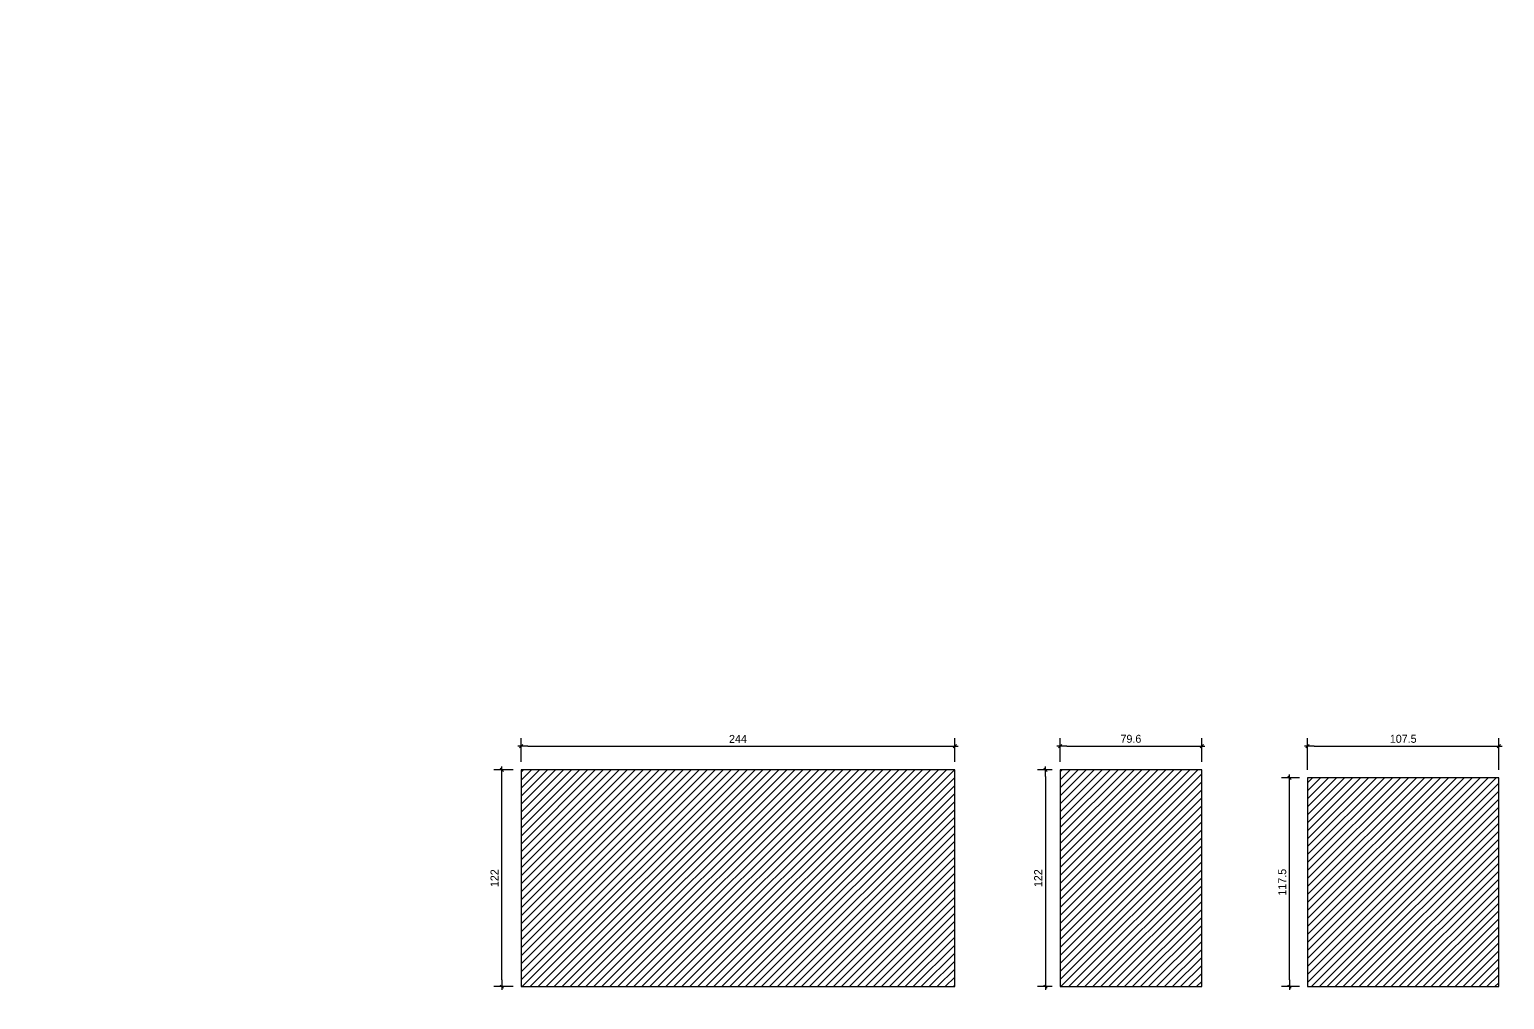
# Model space of a CAD drawing. Header units: millimetres. Extents: x 19458 to 19711, y 4351 to 4752.
# Drawn here: x 19517.79 to 19526.09, y 4513.13 to 4518.59 of the extents above; entities that cross this region are included whole.
import ezdxf

# ---------------------------------------------------------------- set-up
doc = ezdxf.new("R2010")
doc.units = ezdxf.units.MM
doc.set_wipeout_variables(frame=1)
for name, color, linetype in [('0 @ 0.25', 7, 'Continuous'), ('cotas', 1, 'Continuous'), ('cotas @ 300', 1, 'Continuous'), ('cotas @ 400', 1, 'Continuous'), ('cotas @ 500', 1, 'Continuous')]:
    doc.layers.add(name, color=color, linetype=linetype)
doc.styles.add('century gothic', font='GOTHIC.TTF')
doc.styles.add('COTAS SMC', font='GOTHIC.TTF')
doc.dimstyles.new('ANOTATIVE 100 SMCONSTRUCCIONES', dxfattribs={"dimscale": 0, "dimtxt": 0.18, "dimasz": 0.15, "dimexe": 0.18, "dimexo": 0.09, "dimgap": 0.1, "dimtad": 1, "dimzin": 0, "dimdsep": 46, "dimtxsty": 'century gothic', "dimblk1": 'FLECHA1', "dimblk2": 'FLECHA1', "dimsah": 1, "dimcen": 0.18, "dimdle": 0.075, "dimclrd": 1, "dimclre": 1, "dimclrt": 2, "dimaunit": 1, "dimadec": 0, "dimazin": 0, "dimtfac": 0.75, "dimtix": 1, "dimtmove": 2, "dimatfit": 3, "dimfxl": 0.09, "dimtvp": 1.5, "dimtfill": 1, "dimtolj": 1, "dimtzin": 0, "dimarcsym": 0})
doc.dimstyles.new('ANOTATIVE CM SMCONSTRUCCIONES', dxfattribs={"dimscale": 0, "dimtxt": 0.18, "dimasz": 0.15, "dimexe": 0.18, "dimexo": 0.18, "dimgap": 0.07, "dimtad": 1, "dimdec": 1, "dimlfac": 100, "dimdsep": 46, "dimtxsty": 'century gothic', "dimblk1": 'FLECHA1', "dimblk2": 'FLECHA1', "dimsah": 1, "dimcen": 0.18, "dimdle": 0.075, "dimclrd": 1, "dimclre": 1, "dimclrt": 2, "dimaunit": 1, "dimadec": 0, "dimazin": 2, "dimtfac": 0.75, "dimtdec": 1, "dimtix": 1, "dimtmove": 2, "dimatfit": 3, "dimfxl": 0.09, "dimtvp": 1.5, "dimtfill": 1, "dimtolj": 1, "dimtzin": 0, "dimarcsym": 0})
doc.dimstyles.new('PIES SMCONSTRUCCIONES', dxfattribs={"dimscale": 0, "dimtxt": 0.18, "dimasz": 0.2, "dimexe": 0.18, "dimexo": 0, "dimgap": 0.1, "dimtad": 1, "dimdec": 0, "dimlfac": 39.370079, "dimzin": 0, "dimdsep": 46, "dimlunit": 4, "dimtxsty": 'COTAS SMC', "dimblk1": 'FLECHA1', "dimblk2": 'FLECHA1', "dimsah": 1, "dimcen": 0.2, "dimdle": 0.075, "dimclrd": 1, "dimclre": 1, "dimclrt": 2, "dimaunit": 1, "dimadec": 0, "dimazin": 0, "dimtfac": 0.75, "dimtdec": 0, "dimtix": 1, "dimtmove": 2, "dimatfit": 3, "dimfxl": 0.09, "dimtvp": 1.5, "dimtfill": 1, "dimtolj": 1, "dimtzin": 0, "dimarcsym": 0})

# ---------------------------------------------------------------- blocks, each defined once
blk = doc.blocks.new('FLECHA1')
at = {"color": 4}
blk.add_line((-0.246176, -0.248081), (0.248081, 0.25), dxfattribs=at)
at = {"color": 1}
blk.add_line((-1, 0), (0.496162, 0), dxfattribs=at)
blk = doc.blocks.new('*D331')
at = {"layer": 'cotas', "color": 1, "lineweight": -2, "transparency": 16777216}
for p, q in [((19614.326, 4625.8448), (19614.326, 4700.8448)), ((19570.9836, 4550.8448), (19524.326, 4550.8448)), ((19614.326, 4548.4298), (19614.326, 4550.8448)), ((19570.5339, 4548.4298), (19524.326, 4548.4298)), ((19614.326, 4473.4298), (19614.326, 4398.4298))]:
    blk.add_line(p, q, dxfattribs=at)
at = {"layer": 'Defpoints', "color": 0, "transparency": 16777216}
for p in [(19614.326, 4550.8448), (19615.9836, 4550.8448), (19615.5339, 4548.4298)]:
    blk.add_point(p, dxfattribs=at)
at = {"layer": 'cotas', "color": 1, "lineweight": -2, "transparency": 16777216, "xscale": 75, "yscale": 75, "zscale": 75}
for p, rotation in [((19614.326, 4550.8448), 270), ((19614.326, 4548.4298), 90)]:
    blk.add_blockref('FLECHA1', p, dxfattribs=dict(at, rotation=rotation))
at = {"layer": 'cotas', "color": 2, "transparency": 16777216, "insert": (19517.3376, 4549.6373), "char_height": 90, "attachment_point": 5, "rotation": 90, "style": 'century gothic', "bg_fill": 3, "box_fill_scale": 1.1, "bg_fill_color": 256, "bg_fill_true_color": 13158600, "bg_fill_transparency": 0}
blk.add_mtext('\\A1;2.42', dxfattribs=at)
blk = doc.blocks.new('*D377')
at = {"layer": 'cotas', "color": 1, "lineweight": -2, "transparency": 16777216}
for p, q in [((19614.326, 4595.8448), (19614.326, 4640.8448)), ((19588.9836, 4550.8448), (19560.326, 4550.8448)), ((19614.326, 4548.4298), (19614.326, 4550.8448)), ((19588.5339, 4548.4298), (19560.326, 4548.4298)), ((19614.326, 4503.4298), (19614.326, 4458.4298))]:
    blk.add_line(p, q, dxfattribs=at)
at = {"layer": 'Defpoints', "color": 0, "transparency": 16777216}
for p in [(19614.326, 4550.8448), (19615.9836, 4550.8448), (19615.5339, 4548.4298)]:
    blk.add_point(p, dxfattribs=at)
at = {"layer": 'cotas', "color": 1, "lineweight": -2, "transparency": 16777216, "xscale": 45, "yscale": 45, "zscale": 45}
for p, rotation in [((19614.326, 4550.8448), 270), ((19614.326, 4548.4298), 90)]:
    blk.add_blockref('FLECHA1', p, dxfattribs=dict(at, rotation=rotation))
at = {"layer": 'cotas', "color": 2, "transparency": 16777216, "insert": (19556.133, 4549.6373), "char_height": 54, "attachment_point": 5, "rotation": 90, "style": 'century gothic', "bg_fill": 3, "box_fill_scale": 1.1, "bg_fill_color": 256, "bg_fill_true_color": 13158600, "bg_fill_transparency": 0}
blk.add_mtext('\\A1;2.42', dxfattribs=at)
blk = doc.blocks.new('*D383')
at = {"layer": 'cotas', "color": 1, "lineweight": -2, "transparency": 16777216}
for p, q in [((19614.326, 4610.8448), (19614.326, 4670.8448)), ((19579.9836, 4550.8448), (19542.326, 4550.8448)), ((19614.326, 4548.4298), (19614.326, 4550.8448)), ((19579.5339, 4548.4298), (19542.326, 4548.4298)), ((19614.326, 4488.4298), (19614.326, 4428.4298))]:
    blk.add_line(p, q, dxfattribs=at)
at = {"layer": 'Defpoints', "color": 0, "transparency": 16777216}
for p in [(19614.326, 4550.8448), (19615.9836, 4550.8448), (19615.5339, 4548.4298)]:
    blk.add_point(p, dxfattribs=at)
at = {"layer": 'cotas', "color": 1, "lineweight": -2, "transparency": 16777216, "xscale": 60, "yscale": 60, "zscale": 60}
for p, rotation in [((19614.326, 4550.8448), 270), ((19614.326, 4548.4298), 90)]:
    blk.add_blockref('FLECHA1', p, dxfattribs=dict(at, rotation=rotation))
at = {"layer": 'cotas', "color": 2, "transparency": 16777216, "insert": (19536.7353, 4549.6373), "char_height": 72, "attachment_point": 5, "rotation": 90, "style": 'century gothic', "bg_fill": 3, "box_fill_scale": 1.1, "bg_fill_color": 256, "bg_fill_true_color": 13158600, "bg_fill_transparency": 0}
blk.add_mtext('\\A1;2.42', dxfattribs=at)
blk = doc.blocks.new('*D386')
at = {"layer": 'cotas', "color": 1, "lineweight": -2, "transparency": 16777216}
for p, q in [((19620.0128, 4651.7533), (19620.0128, 4751.7533)), ((19620.4168, 4551.7533), (19530.0128, 4551.7533)), ((19620.0128, 4550.5333), (19620.0128, 4551.7533)), ((19620.4168, 4550.5333), (19530.0128, 4550.5333)), ((19620.0128, 4450.5333), (19620.0128, 4350.5333))]:
    blk.add_line(p, q, dxfattribs=at)
at = {"layer": 'Defpoints', "color": 0, "transparency": 16777216}
for p in [(19620.0128, 4551.7533), (19620.4168, 4551.7533), (19620.4168, 4550.5333)]:
    blk.add_point(p, dxfattribs=at)
at = {"layer": 'cotas', "color": 1, "lineweight": -2, "transparency": 16777216, "xscale": 100, "yscale": 100, "zscale": 100}
for p, rotation in [((19620.0128, 4551.7533), 270), ((19620.0128, 4550.5333), 90)]:
    blk.add_blockref('FLECHA1', p, dxfattribs=dict(at, rotation=rotation))
at = {"layer": 'cotas', "color": 2, "transparency": 16777216, "insert": (19523.8809, 4551.1433), "char_height": 90, "attachment_point": 5, "rotation": 90, "style": 'COTAS SMC', "bg_fill": 3, "box_fill_scale": 1.1, "bg_fill_color": 256, "bg_fill_true_color": 13158600, "bg_fill_transparency": 0}
blk.add_mtext("\\A1;4'", dxfattribs=at)
blk = doc.blocks.new('*D436')
at = {"layer": 'cotas', "color": 1, "lineweight": -2, "transparency": 16777216}
for p, q in [((19620.0128, 4631.7533), (19620.0128, 4711.7533)), ((19620.4168, 4551.7533), (19548.0128, 4551.7533)), ((19620.0128, 4550.5333), (19620.0128, 4551.7533)), ((19620.4168, 4550.5333), (19548.0128, 4550.5333)), ((19620.0128, 4470.5333), (19620.0128, 4390.5333))]:
    blk.add_line(p, q, dxfattribs=at)
at = {"layer": 'Defpoints', "color": 0, "transparency": 16777216}
for p in [(19620.0128, 4551.7533), (19620.4168, 4551.7533), (19620.4168, 4550.5333)]:
    blk.add_point(p, dxfattribs=at)
at = {"layer": 'cotas', "color": 1, "lineweight": -2, "transparency": 16777216, "xscale": 80, "yscale": 80, "zscale": 80}
for p, rotation in [((19620.0128, 4551.7533), 270), ((19620.0128, 4550.5333), 90)]:
    blk.add_blockref('FLECHA1', p, dxfattribs=dict(at, rotation=rotation))
at = {"layer": 'cotas', "color": 2, "transparency": 16777216, "insert": (19543.1073, 4551.1433), "char_height": 72, "attachment_point": 5, "rotation": 90, "style": 'COTAS SMC', "bg_fill": 3, "box_fill_scale": 1.1, "bg_fill_color": 256, "bg_fill_true_color": 13158600, "bg_fill_transparency": 0}
blk.add_mtext("\\A1;4'", dxfattribs=at)
blk = doc.blocks.new('L01')
at = {"color": 3}
blk.add_wipeout([(19523.5016, 4513.7363), (19523.5016, 4512.5163), (19525.9416, 4512.5163), (19525.9416, 4513.7363)], dxfattribs=at)
h = blk.add_hatch()
h.set_pattern_fill('ANSI31', color=250, scale=0.01)
h.set_pattern_definition([(45, (53.022902, -7.374193), (-0.022450640303, 0.022450640303), [])])
h.paths.add_polyline_path([(19525.9416, 4512.5163), (19525.9416, 4513.7363), (19523.5016, 4513.7363), (19523.5016, 4512.5163)])
blk.add_lwpolyline([(19523.5016, 4513.7363), (19523.5016, 4512.5163), (19525.9416, 4512.5163), (19525.9416, 4513.7363)], close=True, dxfattribs=at)
blk = doc.blocks.new('W')
at = {"color": 3}
blk.add_wipeout([(19548.6925, 4522.7512), (19548.6925, 4521.5766), (19549.7675, 4521.5766), (19549.7675, 4522.7512)], dxfattribs=at)
h = blk.add_hatch()
h.set_pattern_fill('ANSI31', color=250, scale=0.01)
h.set_pattern_definition([(45, (76.84877, 1.640725), (-0.022450640303, 0.022450640303), [])])
h.paths.add_polyline_path([(19548.6925, 4522.7512), (19548.6925, 4521.5766), (19549.7675, 4521.5766), (19549.7675, 4522.7512)])
blk.add_lwpolyline([(19548.6925, 4522.7512), (19548.6925, 4521.5766), (19549.7675, 4521.5766), (19549.7675, 4522.7512)], close=True, dxfattribs=at)
blk = doc.blocks.new('L02')
at = {"color": 3}
blk.add_wipeout([(19538.3645, 4529.476), (19538.3645, 4528.256), (19539.1607, 4528.256), (19539.1607, 4529.476)], dxfattribs=at)
h = blk.add_hatch()
h.set_pattern_fill('ANSI31', color=250, scale=0.01)
h.set_pattern_definition([(45, (67.8858, 8.365508), (-0.022450640303, 0.022450640303), [])])
h.paths.add_polyline_path([(19539.1607, 4528.256), (19539.1607, 4529.476), (19538.3645, 4529.476), (19538.3645, 4528.256)])
blk.add_lwpolyline([(19538.3645, 4529.476), (19538.3645, 4528.256), (19539.1607, 4528.256), (19539.1607, 4529.476)], close=True, dxfattribs=at)
blk = doc.blocks.new('*D575')
at = {"color": 1, "lineweight": -2, "transparency": 16777216}
for p, q in [((19520.5136, 4514.4248), (19520.4053, 4514.4248)), ((19520.4503, 4513.2423), (19520.4503, 4514.3873)), ((19520.5136, 4513.2048), (19520.4053, 4513.2048))]:
    blk.add_line(p, q, dxfattribs=at)
at = {"layer": 'Defpoints', "color": 0, "transparency": 16777216}
for p in [(19520.4503, 4514.4248), (19520.5586, 4514.4248), (19520.5586, 4513.2048)]:
    blk.add_point(p, dxfattribs=at)
at = {"color": 1, "lineweight": -2, "transparency": 16777216, "xscale": 0.0375, "yscale": 0.0375, "zscale": 0.0375}
for p, rotation in [((19520.4503, 4514.4248), 90), ((19520.4503, 4513.2048), 270)]:
    blk.add_blockref('FLECHA1', p, dxfattribs=dict(at, rotation=rotation))
at = {"color": 2, "transparency": 16777216, "insert": (19520.4097, 4513.8148), "char_height": 0.045, "attachment_point": 5, "rotation": 90, "style": 'century gothic', "bg_fill": 3, "box_fill_scale": 1.1, "bg_fill_color": 256, "bg_fill_true_color": 13158600, "bg_fill_transparency": 0}
blk.add_mtext('\\A1;122', dxfattribs=at)
blk = doc.blocks.new('*D576')
at = {"color": 1, "lineweight": -2, "transparency": 16777216}
for p, q in [((19520.5586, 4514.4698), (19520.5586, 4514.6023)), ((19522.9986, 4514.4698), (19522.9986, 4514.6023)), ((19520.5961, 4514.5573), (19522.9611, 4514.5573))]:
    blk.add_line(p, q, dxfattribs=at)
at = {"layer": 'Defpoints', "color": 0, "transparency": 16777216}
for p in [(19522.9986, 4514.5573), (19520.5586, 4514.4248), (19522.9986, 4514.4248)]:
    blk.add_point(p, dxfattribs=at)
at = {"color": 1, "lineweight": -2, "transparency": 16777216, "xscale": 0.0375, "yscale": 0.0375, "zscale": 0.0375, "rotation": 180}
blk.add_blockref('FLECHA1', (19520.5586, 4514.5573), dxfattribs=at)
at = {"color": 1, "lineweight": -2, "transparency": 16777216, "xscale": 0.0375, "yscale": 0.0375, "zscale": 0.0375}
blk.add_blockref('FLECHA1', (19522.9986, 4514.5573), dxfattribs=at)
at = {"color": 2, "transparency": 16777216, "insert": (19521.7786, 4514.5979), "char_height": 0.045, "attachment_point": 5, "style": 'century gothic', "bg_fill": 3, "box_fill_scale": 1.1, "bg_fill_color": 256, "bg_fill_true_color": 13158600, "bg_fill_transparency": 0}
blk.add_mtext('\\A1;244', dxfattribs=at)
blk = doc.blocks.new('*D577')
at = {"color": 1, "lineweight": -2, "transparency": 16777216}
for p, q in [((19523.5455, 4514.4248), (19523.4626, 4514.4248)), ((19523.5076, 4514.3873), (19523.5076, 4513.2423)), ((19523.5455, 4513.2048), (19523.4626, 4513.2048))]:
    blk.add_line(p, q, dxfattribs=at)
at = {"layer": 'Defpoints', "color": 0, "transparency": 16777216}
for p in [(19523.5905, 4514.4248), (19523.5076, 4513.2048), (19523.5905, 4513.2048)]:
    blk.add_point(p, dxfattribs=at)
at = {"color": 1, "lineweight": -2, "transparency": 16777216, "xscale": 0.0375, "yscale": 0.0375, "zscale": 0.0375}
for p, rotation in [((19523.5076, 4514.4248), 90), ((19523.5076, 4513.2048), 270)]:
    blk.add_blockref('FLECHA1', p, dxfattribs=dict(at, rotation=rotation))
at = {"color": 2, "transparency": 16777216, "insert": (19523.4671, 4513.8148), "char_height": 0.045, "attachment_point": 5, "rotation": 90, "style": 'century gothic', "bg_fill": 3, "box_fill_scale": 1.1, "bg_fill_color": 256, "bg_fill_true_color": 13158600, "bg_fill_transparency": 0}
blk.add_mtext('\\A1;122', dxfattribs=at)
blk = doc.blocks.new('*D578')
at = {"color": 1, "lineweight": -2, "transparency": 16777216}
for p, q in [((19523.5905, 4514.4698), (19523.5905, 4514.6023)), ((19524.3867, 4514.4698), (19524.3867, 4514.6023)), ((19523.628, 4514.5573), (19524.3492, 4514.5573))]:
    blk.add_line(p, q, dxfattribs=at)
at = {"layer": 'Defpoints', "color": 0, "transparency": 16777216}
for p in [(19524.3867, 4514.5573), (19523.5905, 4514.4248), (19524.3867, 4514.4248)]:
    blk.add_point(p, dxfattribs=at)
at = {"color": 1, "lineweight": -2, "transparency": 16777216, "xscale": 0.0375, "yscale": 0.0375, "zscale": 0.0375, "rotation": 180}
blk.add_blockref('FLECHA1', (19523.5905, 4514.5573), dxfattribs=at)
at = {"color": 1, "lineweight": -2, "transparency": 16777216, "xscale": 0.0375, "yscale": 0.0375, "zscale": 0.0375}
blk.add_blockref('FLECHA1', (19524.3867, 4514.5573), dxfattribs=at)
at = {"color": 2, "transparency": 16777216, "insert": (19523.9886, 4514.5984), "char_height": 0.045, "attachment_point": 5, "style": 'century gothic', "bg_fill": 3, "box_fill_scale": 1.1, "bg_fill_color": 256, "bg_fill_true_color": 13158600, "bg_fill_transparency": 0}
blk.add_mtext('\\A1;79.6', dxfattribs=at)
blk = doc.blocks.new('*D579')
at = {"color": 1, "lineweight": -2, "transparency": 16777216}
for p, q in [((19524.9376, 4514.3794), (19524.8353, 4514.3794)), ((19524.8803, 4513.2423), (19524.8803, 4514.3419)), ((19524.9376, 4513.2048), (19524.8353, 4513.2048))]:
    blk.add_line(p, q, dxfattribs=at)
at = {"layer": 'Defpoints', "color": 0, "transparency": 16777216}
for p in [(19524.8803, 4514.3794), (19524.9826, 4514.3794), (19524.9826, 4513.2048)]:
    blk.add_point(p, dxfattribs=at)
at = {"color": 1, "lineweight": -2, "transparency": 16777216, "xscale": 0.0375, "yscale": 0.0375, "zscale": 0.0375}
for p, rotation in [((19524.8803, 4514.3794), 90), ((19524.8803, 4513.2048), 270)]:
    blk.add_blockref('FLECHA1', p, dxfattribs=dict(at, rotation=rotation))
at = {"color": 2, "transparency": 16777216, "insert": (19524.8398, 4513.7921), "char_height": 0.045, "attachment_point": 5, "rotation": 90, "style": 'century gothic', "bg_fill": 3, "box_fill_scale": 1.1, "bg_fill_color": 256, "bg_fill_true_color": 13158600, "bg_fill_transparency": 0}
blk.add_mtext('\\A1;117.5', dxfattribs=at)
blk = doc.blocks.new('*D580')
at = {"color": 1, "lineweight": -2, "transparency": 16777216}
for p, q in [((19524.9826, 4514.4244), (19524.9826, 4514.6023)), ((19526.0576, 4514.4244), (19526.0576, 4514.6023)), ((19525.0201, 4514.5573), (19526.0201, 4514.5573))]:
    blk.add_line(p, q, dxfattribs=at)
at = {"layer": 'Defpoints', "color": 0, "transparency": 16777216}
for p in [(19526.0576, 4514.5573), (19524.9826, 4514.3794), (19526.0576, 4514.3794)]:
    blk.add_point(p, dxfattribs=at)
at = {"color": 1, "lineweight": -2, "transparency": 16777216, "xscale": 0.0375, "yscale": 0.0375, "zscale": 0.0375, "rotation": 180}
blk.add_blockref('FLECHA1', (19524.9826, 4514.5573), dxfattribs=at)
at = {"color": 1, "lineweight": -2, "transparency": 16777216, "xscale": 0.0375, "yscale": 0.0375, "zscale": 0.0375}
blk.add_blockref('FLECHA1', (19526.0576, 4514.5573), dxfattribs=at)
at = {"color": 2, "transparency": 16777216, "insert": (19525.5201, 4514.5984), "char_height": 0.045, "attachment_point": 5, "style": 'century gothic', "bg_fill": 3, "box_fill_scale": 1.1, "bg_fill_color": 256, "bg_fill_true_color": 13158600, "bg_fill_transparency": 0}
blk.add_mtext('\\A1;107.5', dxfattribs=at)
blk = doc.blocks.new('*U620')
at = {"layer": 'cotas @ 500'}
dim = blk.add_linear_dim(base=(19614.3260382735, 4550.8448237801), p1=(19615.5338597089, 4548.4298237801), p2=(19615.9836080801, 4550.8448237801), angle=90, dimstyle='ANOTATIVE 100 SMCONSTRUCCIONES', override={"dimscale": 500, "dimtix": 1, "dimtofl": 1, "dimtmove": 1, "dimatfit": 1}, dxfattribs=at)
dim.commit()
dim.dimension.update_dxf_attribs({"geometry": '*D331', "text_midpoint": (19517.3375950376, 4549.6373237801)})
at = {"layer": 'cotas @ 300'}
dim = blk.add_linear_dim(base=(19614.3260382735, 4550.8448237801), p1=(19615.5338597089, 4548.4298237801), p2=(19615.9836080801, 4550.8448237801), angle=90, dimstyle='ANOTATIVE 100 SMCONSTRUCCIONES', override={"dimscale": 300, "dimtix": 1, "dimtofl": 1, "dimtmove": 1, "dimatfit": 1}, dxfattribs=at)
dim.commit()
dim.dimension.update_dxf_attribs({"geometry": '*D377', "text_midpoint": (19556.132972332, 4549.6373237801)})
at = {"layer": 'cotas @ 400'}
dim = blk.add_linear_dim(base=(19614.3260382735, 4550.8448237801), p1=(19615.5338597089, 4548.4298237801), p2=(19615.9836080801, 4550.8448237801), angle=90, dimstyle='ANOTATIVE 100 SMCONSTRUCCIONES', override={"dimscale": 400, "dimtix": 1, "dimtofl": 1, "dimtmove": 1, "dimatfit": 1}, dxfattribs=at)
dim.commit()
dim.dimension.update_dxf_attribs({"geometry": '*D383', "text_midpoint": (19536.7352836848, 4549.6373237801)})
blk = doc.blocks.new('*U622')
at = {"layer": 'cotas @ 500'}
dim = blk.add_linear_dim(base=(19620.0128, 4551.7533), p1=(19620.4168, 4550.5333), p2=(19620.4168, 4551.7533), angle=90, dimstyle='PIES SMCONSTRUCCIONES', override={"dimscale": 500, "dimtix": 1, "dimtofl": 1, "dimtmove": 2, "dimatfit": 3}, dxfattribs=at)
dim.commit()
dim.dimension.update_dxf_attribs({"geometry": '*D386', "text_midpoint": (19523.8809, 4551.1433)})
at = {"layer": 'cotas @ 400'}
dim = blk.add_linear_dim(base=(19620.0128, 4551.7533), p1=(19620.4168, 4550.5333), p2=(19620.4168, 4551.7533), angle=90, dimstyle='PIES SMCONSTRUCCIONES', override={"dimscale": 400, "dimtix": 1, "dimtofl": 1, "dimtmove": 2, "dimatfit": 3}, dxfattribs=at)
dim.commit()
dim.dimension.update_dxf_attribs({"geometry": '*D436', "text_midpoint": (19543.1073, 4551.1433)})

msp = doc.modelspace()

# ---------------------------------------------------------------- block references
at = {"layer": 'cotas'}
msp.add_blockref('*U620', (0, 0), dxfattribs=at)

# ---------------------------------------------------------------- next in the draw order: block references
msp.add_blockref('*U622', (0, 0), dxfattribs=at)

# ---------------------------------------------------------------- next in the draw order: block references
at = {"color": 250}
for name, p in [('L01', (-2.943, 0.6885)), ('L02', (-14.7741, -15.0512)), ('W', (-23.71, -8.3718))]:
    msp.add_blockref(name, p, dxfattribs=at)

# ---------------------------------------------------------------- next in the draw order: dimensions: what is measured, and where the dimension line sits
at = {"layer": '0 @ 0.25', "color": 250}
for base, p1, p2, picture, middle in [((19520.4503, 4514.4248), (19520.5586, 4513.2048), (19520.5586, 4514.4248), '*D575', (19520.4097, 4513.8148)), ((19523.5076, 4513.2048), (19523.5905, 4514.4248), (19523.5905, 4513.2048), '*D577', (19523.4671, 4513.8148)), ((19524.8803, 4514.3794), (19524.9826, 4513.2048), (19524.9826, 4514.3794), '*D579', (19524.8398, 4513.7921))]:
    dim = msp.add_linear_dim(base=base, p1=p1, p2=p2, angle=90, dimstyle='ANOTATIVE CM SMCONSTRUCCIONES', override={"dimscale": 0.25, "dimtix": 1, "dimtofl": 1, "dimtmove": 2, "dimatfit": 3}, dxfattribs=at)
    dim.commit()
    dim.dimension.update_dxf_attribs({"geometry": picture, "text_midpoint": middle})

# ---------------------------------------------------------------- next in the draw order: dimensions: what is measured, and where the dimension line sits
for base, p1, p2, picture, middle in [((19522.9986, 4514.5573), (19520.5586, 4514.4248), (19522.9986, 4514.4248), '*D576', (19521.7786, 4514.5979)), ((19524.3867, 4514.5573), (19523.5905, 4514.4248), (19524.3867, 4514.4248), '*D578', (19523.9886, 4514.5984)), ((19526.0576, 4514.5573), (19524.9826, 4514.3794), (19526.0576, 4514.3794), '*D580', (19525.5201, 4514.5984))]:
    dim = msp.add_linear_dim(base=base, p1=p1, p2=p2, dimstyle='ANOTATIVE CM SMCONSTRUCCIONES', override={"dimscale": 0.25, "dimtix": 1, "dimtofl": 1, "dimtmove": 2, "dimatfit": 3}, dxfattribs=at)
    dim.commit()
    dim.dimension.update_dxf_attribs({"geometry": picture, "text_midpoint": middle})

doc.saveas('drawing.dxf')
